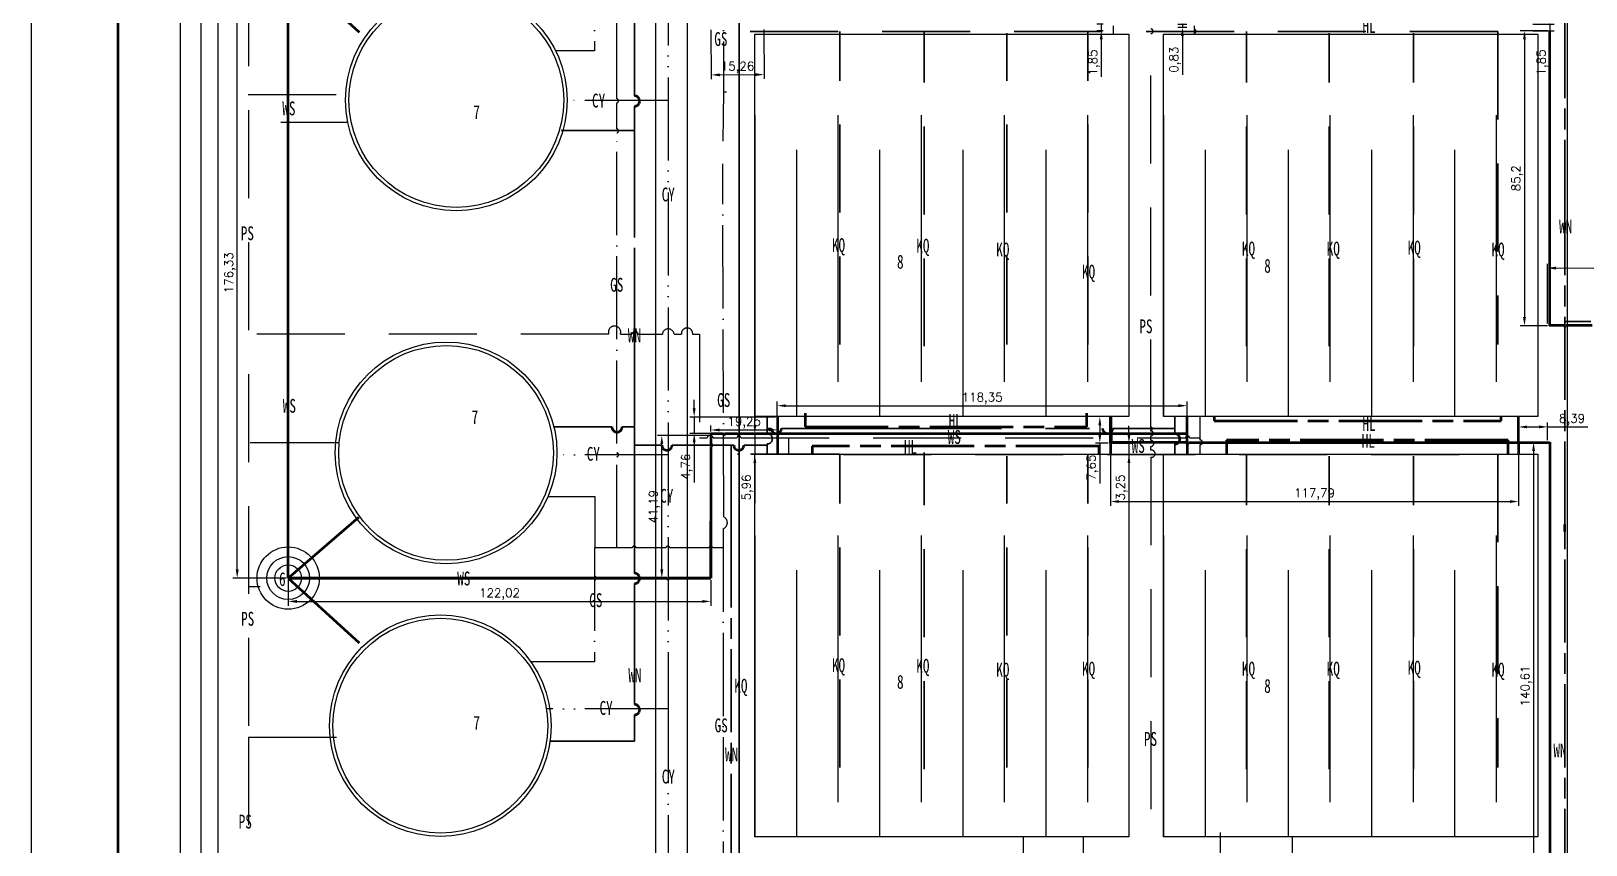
# Model space of a CAD drawing. Header units: millimetres. Extents: x 3398 to 10994, y -225 to 802.
# Drawn here: x 4839.2 to 5288, y 150.8 to 385.8 of the extents above; entities that cross this region are included whole.
import ezdxf

# ---------------------------------------------------------------- set-up
doc = ezdxf.new("R2010")
doc.units = ezdxf.units.MM
for name, pattern in [('ACAD_ISO02W100', [15, 12, -3]), ('ACAD_ISO04W100', [30, 24, -3, 0, -3]), ('ACAD_ISO05W100', [33, 24, -3, 0, -3, 0, -3]), ('ACAD_ISO08W100', [36, 24, -3, 6, -3]), ('CENTERX2', [101.6, 63.5, -12.7, 12.7, -12.7]), ('DASHEDX2', [38.1, 25.4, -12.7])]:
    doc.linetypes.add(name, pattern=pattern)
for name, color, linetype in [('厂区排水管线', 252, 'ACAD_ISO02W100'), ('厂区给水管', 150, 'ACAD_ISO04W100'), ('文字', 7, 'Continuous'), ('污水处理构筑物', 6, 'Continuous'), ('绿地', 3, 'Continuous'), ('辅助构筑物和建筑物', 1, 'Continuous')]:
    doc.layers.add(name, color=color, linetype=linetype)
for name, color, linetype, lineweight in [('污水管线', 5, 'Continuous', 50), ('污泥管线', 40, 'ACAD_ISO08W100', 50), ('消化液回流', 1, 'ACAD_ISO08W100', 50)]:
    doc.layers.add(name, color=color, linetype=linetype, lineweight=lineweight)
doc.styles.get("Standard").update_dxf_attribs({"font": 'txt', "bigfont": 'gbcbig.shx'})
doc.styles.add('长仿宋', font='simfang.ttf', dxfattribs={"width": 0.7, "height": 4})
doc.dimstyles.new('ISO-25', dxfattribs={"dimtxt": 2.5, "dimasz": 2.5, "dimexe": 1.25, "dimexo": 0.625, "dimtad": 1, "dimtxsty": 'Standard', "dimcen": 2.5, "dimadec": 0, "dimazin": 0, "dimtfac": 1, "dimtmove": 0, "dimatfit": 3, "dimfxl": 1, "dimarcsym": 0})

# ---------------------------------------------------------------- blocks, each defined once
blk = doc.blocks.new('*D16')
at = {"layer": 'Defpoints', "color": 0, "linetype": 'ByBlock', "lineweight": 50, "transparency": 16777216}
for p in [(4898.65, 404.19), (4913.37, 404.19), (4913.37, 227.86)]:
    blk.add_point(p, dxfattribs=at)
at = {"layer": '厂区排水管线', "color": 0, "linetype": 'ByBlock', "lineweight": -2, "transparency": 16777216}
for p, q in [((4912.74, 404.19), (4897.4, 404.19)), ((4898.65, 230.36), (4898.65, 401.69)), ((4912.74, 227.86), (4897.4, 227.86))]:
    blk.add_line(p, q, dxfattribs=at)
at = {"layer": '厂区排水管线', "color": 0, "linetype": 'ByBlock', "lineweight": 50, "transparency": 16777216}
for points in [[(4898.23, 401.69), (4899.07, 401.69), (4898.65, 404.19)], [(4898.23, 230.36), (4899.07, 230.36), (4898.65, 227.86)]]:
    blk.add_solid(points, dxfattribs=at)
at = {"layer": '厂区排水管线', "color": 0, "linetype": 'ByBlock', "transparency": 16777216, "insert": (4896.57, 316.02), "char_height": 2.5, "attachment_point": 5, "rotation": 90}
blk.add_mtext('176,33', dxfattribs=at)
blk = doc.blocks.new('*D17')
at = {"layer": 'Defpoints', "color": 0, "linetype": 'ByBlock', "transparency": 16777216}
for p in [(4913.37, 227.86), (5035.39, 227.86), (5035.39, 221.12)]:
    blk.add_point(p, dxfattribs=at)
at = {"layer": '厂区排水管线', "color": 0, "linetype": 'ByBlock', "lineweight": -2, "transparency": 16777216}
for p, q in [((4913.37, 227.23), (4913.37, 219.87)), ((5035.39, 227.23), (5035.39, 219.87)), ((4915.87, 221.12), (5032.89, 221.12))]:
    blk.add_line(p, q, dxfattribs=at)
at = {"layer": '厂区排水管线', "color": 0, "linetype": 'ByBlock', "transparency": 16777216}
for points in [[(4915.87, 221.54), (4915.87, 220.71), (4913.37, 221.12)], [(5032.89, 221.54), (5032.89, 220.71), (5035.39, 221.12)]]:
    blk.add_solid(points, dxfattribs=at)
at = {"layer": '厂区排水管线', "color": 0, "linetype": 'ByBlock', "transparency": 16777216, "insert": (4974.38, 223.21), "char_height": 2.5, "attachment_point": 5}
blk.add_mtext('122,02', dxfattribs=at)
blk = doc.blocks.new('*D19')
at = {"layer": 'Defpoints', "color": 0, "linetype": 'ByBlock', "transparency": 16777216}
for p in [(5149.22, 387.75), (5148.09, 385.9), (5149.22, 385.9)]:
    blk.add_point(p, dxfattribs=at)
at = {"layer": '厂区排水管线', "color": 0, "linetype": 'ByBlock', "lineweight": -2, "transparency": 16777216}
for p, q in [((5148.09, 390.25), (5148.09, 392.75)), ((5148.59, 387.75), (5146.84, 387.75)), ((5148.09, 387.75), (5148.09, 385.9)), ((5148.59, 385.9), (5146.84, 385.9)), ((5148.09, 383.4), (5148.09, 372.57))]:
    blk.add_line(p, q, dxfattribs=at)
at = {"layer": '厂区排水管线', "color": 0, "linetype": 'ByBlock', "transparency": 16777216}
for points in [[(5147.67, 390.25), (5148.51, 390.25), (5148.09, 387.75)], [(5147.67, 383.4), (5148.51, 383.4), (5148.09, 385.9)]]:
    blk.add_solid(points, dxfattribs=at)
at = {"layer": '厂区排水管线', "color": 0, "linetype": 'ByBlock', "transparency": 16777216, "insert": (5146.01, 376.73), "char_height": 2.5, "attachment_point": 5, "rotation": 90}
blk.add_mtext('1,85', dxfattribs=at)
blk = doc.blocks.new('*D20')
at = {"layer": 'Defpoints', "color": 0, "linetype": 'ByBlock', "transparency": 16777216}
for p in [(5169.51, 387.75), (5169.51, 386.92), (5171.52, 386.92)]:
    blk.add_point(p, dxfattribs=at)
at = {"layer": '厂区排水管线', "color": 0, "linetype": 'ByBlock', "lineweight": -2, "transparency": 16777216}
for p, q in [((5171.52, 390.25), (5171.52, 392.75)), ((5170.14, 387.75), (5172.77, 387.75)), ((5170.14, 386.92), (5172.77, 386.92)), ((5171.52, 387.75), (5171.52, 386.92)), ((5171.52, 384.42), (5171.52, 373.17))]:
    blk.add_line(p, q, dxfattribs=at)
at = {"layer": '厂区排水管线', "color": 0, "linetype": 'ByBlock', "transparency": 16777216}
for points in [[(5171.1, 390.25), (5171.93, 390.25), (5171.52, 387.75)], [(5171.1, 384.42), (5171.93, 384.42), (5171.52, 386.92)]]:
    blk.add_solid(points, dxfattribs=at)
at = {"layer": '厂区排水管线', "color": 0, "linetype": 'ByBlock', "transparency": 16777216, "insert": (5169.43, 377.54), "char_height": 2.5, "attachment_point": 5, "rotation": 90}
blk.add_mtext('0,83', dxfattribs=at)
blk = doc.blocks.new('*D22')
at = {"layer": 'Defpoints', "color": 0, "linetype": 'ByBlock', "transparency": 16777216}
for p in [(5272.05, 387.75), (5272.05, 385.9), (5277.55, 385.9)]:
    blk.add_point(p, dxfattribs=at)
at = {"layer": '厂区排水管线', "color": 0, "linetype": 'ByBlock', "lineweight": -2, "transparency": 16777216}
for p, q in [((5277.55, 390.25), (5277.55, 392.75)), ((5272.68, 387.75), (5278.8, 387.75)), ((5277.55, 387.75), (5277.55, 385.9)), ((5272.68, 385.9), (5278.8, 385.9)), ((5277.55, 383.4), (5277.55, 372.57))]:
    blk.add_line(p, q, dxfattribs=at)
at = {"layer": '厂区排水管线', "color": 0, "linetype": 'ByBlock', "transparency": 16777216}
for points in [[(5277.13, 390.25), (5277.96, 390.25), (5277.55, 387.75)], [(5277.13, 383.4), (5277.96, 383.4), (5277.55, 385.9)]]:
    blk.add_solid(points, dxfattribs=at)
at = {"layer": '厂区排水管线', "color": 0, "linetype": 'ByBlock', "transparency": 16777216, "insert": (5275.46, 376.73), "char_height": 2.5, "attachment_point": 5, "rotation": 90}
blk.add_mtext('1,85', dxfattribs=at)
blk = doc.blocks.new('*D23')
at = {"layer": 'Defpoints', "color": 0, "linetype": 'ByBlock', "transparency": 16777216}
for p in [(5277.55, 385.9), (5270.26, 300.7), (5277.55, 300.7)]:
    blk.add_point(p, dxfattribs=at)
at = {"layer": '厂区排水管线', "color": 0, "linetype": 'ByBlock', "lineweight": -2, "transparency": 16777216}
for p, q in [((5276.92, 385.9), (5269.01, 385.9)), ((5270.26, 383.4), (5270.26, 303.2)), ((5276.92, 300.7), (5269.01, 300.7))]:
    blk.add_line(p, q, dxfattribs=at)
at = {"layer": '厂区排水管线', "color": 0, "linetype": 'ByBlock', "transparency": 16777216}
for points in [[(5269.84, 383.4), (5270.67, 383.4), (5270.26, 385.9)], [(5269.84, 303.2), (5270.67, 303.2), (5270.26, 300.7)]]:
    blk.add_solid(points, dxfattribs=at)
at = {"layer": '厂区排水管线', "color": 0, "linetype": 'ByBlock', "transparency": 16777216, "insert": (5268.17, 343.3), "char_height": 2.5, "attachment_point": 5, "rotation": 90}
blk.add_mtext('85,2', dxfattribs=at)
blk = doc.blocks.new('*D42')
at = {"layer": 'Defpoints', "color": 0, "linetype": 'ByBlock', "transparency": 16777216}
for p in [(5388.44, 317.57), (5388.47, 300.92), (5276.92, 300.7)]:
    blk.add_point(p, dxfattribs=at)
at = {"layer": '厂区排水管线', "color": 0, "linetype": 'ByBlock', "lineweight": -2, "transparency": 16777216}
for p, q in [((5388.47, 301.54), (5388.43, 318.82)), ((5276.92, 301.33), (5276.89, 318.61)), ((5279.39, 317.36), (5385.94, 317.56))]:
    blk.add_line(p, q, dxfattribs=at)
at = {"layer": '厂区排水管线', "color": 0, "linetype": 'ByBlock', "transparency": 16777216}
for points in [[(5279.39, 317.78), (5279.39, 316.94), (5276.89, 317.36)], [(5385.94, 317.98), (5385.94, 317.15), (5388.44, 317.57)]]:
    blk.add_solid(points, dxfattribs=at)
at = {"layer": '厂区排水管线', "color": 0, "linetype": 'ByBlock', "transparency": 16777216, "insert": (5332.66, 319.55), "char_height": 2.5, "attachment_point": 5, "rotation": 0.1094}
blk.add_mtext('111,55', dxfattribs=at)
blk = doc.blocks.new('*D43')
at = {"layer": 'Defpoints', "color": 0, "linetype": 'ByBlock', "transparency": 16777216}
for p in [(5035.39, 269.58), (5054.64, 270.65), (5054.64, 269.6)]:
    blk.add_point(p, dxfattribs=at)
at = {"layer": '厂区排水管线', "color": 0, "linetype": 'ByBlock', "lineweight": -2, "transparency": 16777216}
for p, q in [((5035.39, 270.2), (5035.39, 271.87)), ((5037.89, 270.62), (5052.14, 270.64)), ((5054.64, 270.23), (5054.64, 271.9))]:
    blk.add_line(p, q, dxfattribs=at)
at = {"layer": '厂区排水管线', "color": 0, "linetype": 'ByBlock', "transparency": 16777216}
for points in [[(5037.89, 271.04), (5037.89, 270.21), (5035.39, 270.62)], [(5052.14, 271.06), (5052.14, 270.23), (5054.64, 270.65)]]:
    blk.add_solid(points, dxfattribs=at)
at = {"layer": '厂区排水管线', "color": 0, "linetype": 'ByBlock', "transparency": 16777216, "insert": (5045.01, 272.72), "char_height": 2.5, "attachment_point": 5, "rotation": 0.0744}
blk.add_mtext('19,25', dxfattribs=at)
blk = doc.blocks.new('*D44')
at = {"layer": 'Defpoints', "color": 0, "linetype": 'ByBlock', "transparency": 16777216}
for p in [(5172.87, 277.64), (5054.52, 269.58), (5172.87, 269.58)]:
    blk.add_point(p, dxfattribs=at)
at = {"layer": '厂区排水管线', "color": 0, "linetype": 'ByBlock', "lineweight": -2, "transparency": 16777216}
for p, q in [((5054.52, 270.2), (5054.52, 278.89)), ((5172.87, 270.2), (5172.87, 278.89)), ((5057.02, 277.64), (5170.37, 277.64))]:
    blk.add_line(p, q, dxfattribs=at)
at = {"layer": '厂区排水管线', "color": 0, "linetype": 'ByBlock', "transparency": 16777216}
for points in [[(5057.02, 278.05), (5057.02, 277.22), (5054.52, 277.64)], [(5170.37, 278.05), (5170.37, 277.22), (5172.87, 277.64)]]:
    blk.add_solid(points, dxfattribs=at)
at = {"layer": '厂区排水管线', "color": 0, "linetype": 'ByBlock', "transparency": 16777216, "insert": (5113.7, 279.72), "char_height": 2.5, "attachment_point": 5}
blk.add_mtext('118,35', dxfattribs=at)
blk = doc.blocks.new('*D45')
at = {"layer": 'Defpoints', "color": 0, "linetype": 'ByBlock', "transparency": 16777216}
for p in [(5021.22, 269.05), (5035.39, 269.05), (5035.39, 227.86)]:
    blk.add_point(p, dxfattribs=at)
at = {"layer": '厂区排水管线', "color": 0, "linetype": 'ByBlock', "lineweight": -2, "transparency": 16777216}
for p, q in [((5034.76, 269.05), (5019.97, 269.05)), ((5021.22, 230.36), (5021.22, 266.55)), ((5034.76, 227.86), (5019.97, 227.86))]:
    blk.add_line(p, q, dxfattribs=at)
at = {"layer": '厂区排水管线', "color": 0, "linetype": 'ByBlock', "transparency": 16777216}
for points in [[(5020.81, 266.55), (5021.64, 266.55), (5021.22, 269.05)], [(5020.81, 230.36), (5021.64, 230.36), (5021.22, 227.86)]]:
    blk.add_solid(points, dxfattribs=at)
at = {"layer": '厂区排水管线', "color": 0, "linetype": 'ByBlock', "transparency": 16777216, "insert": (5019.14, 248.46), "char_height": 2.5, "attachment_point": 5, "rotation": 90}
blk.add_mtext('41,19', dxfattribs=at)
blk = doc.blocks.new('*D47')
at = {"layer": 'Defpoints', "color": 0, "linetype": 'ByBlock', "transparency": 16777216}
for p in [(5277.55, 267.04), (5272.88, 126.42), (5277.55, 126.42)]:
    blk.add_point(p, dxfattribs=at)
at = {"layer": '厂区排水管线', "color": 0, "linetype": 'ByBlock', "lineweight": -2, "transparency": 16777216}
for p, q in [((5276.92, 267.04), (5271.63, 267.04)), ((5272.88, 264.54), (5272.88, 128.92)), ((5276.92, 126.42), (5271.63, 126.42))]:
    blk.add_line(p, q, dxfattribs=at)
at = {"layer": '厂区排水管线', "color": 0, "linetype": 'ByBlock', "transparency": 16777216}
for points in [[(5272.47, 264.54), (5273.3, 264.54), (5272.88, 267.04)], [(5272.47, 128.92), (5273.3, 128.92), (5272.88, 126.42)]]:
    blk.add_solid(points, dxfattribs=at)
at = {"layer": '厂区排水管线', "color": 0, "linetype": 'ByBlock', "transparency": 16777216, "insert": (5270.8, 196.73), "char_height": 2.5, "attachment_point": 5, "rotation": 90}
blk.add_mtext('140,61', dxfattribs=at)
blk = doc.blocks.new('*D48')
at = {"layer": 'Defpoints', "color": 0, "linetype": 'ByBlock', "transparency": 16777216}
for p in [(5035.39, 386.82), (5050.64, 386.92), (5050.73, 373.24)]:
    blk.add_point(p, dxfattribs=at)
at = {"layer": '厂区排水管线', "color": 0, "linetype": 'ByBlock', "lineweight": -2, "transparency": 16777216}
for p, q in [((5035.39, 386.2), (5035.48, 371.89)), ((5050.65, 386.29), (5050.74, 371.99)), ((5037.97, 373.16), (5048.23, 373.22))]:
    blk.add_line(p, q, dxfattribs=at)
at = {"layer": '厂区排水管线', "color": 0, "linetype": 'ByBlock', "transparency": 16777216}
for points in [[(5037.97, 373.57), (5037.98, 372.74), (5035.47, 373.14)], [(5048.23, 373.64), (5048.23, 372.8), (5050.73, 373.24)]]:
    blk.add_solid(points, dxfattribs=at)
at = {"layer": '厂区排水管线', "color": 0, "linetype": 'ByBlock', "transparency": 16777216, "insert": (5043.09, 375.27), "char_height": 2.5, "attachment_point": 5, "rotation": 0.3537}
blk.add_mtext('15,26', dxfattribs=at)
blk = doc.blocks.new('*D50')
at = {"layer": 'Defpoints', "color": 0, "linetype": 'ByBlock', "transparency": 16777216}
for p in [(5054.64, 274.36), (5030.57, 269.6), (5054.64, 269.6)]:
    blk.add_point(p, dxfattribs=at)
at = {"layer": '厂区排水管线', "color": 0, "linetype": 'ByBlock', "lineweight": -2, "transparency": 16777216}
for p, q in [((5030.57, 276.86), (5030.57, 279.36)), ((5054.02, 274.36), (5029.32, 274.36)), ((5030.57, 274.36), (5030.57, 269.6)), ((5054.02, 269.6), (5029.32, 269.6)), ((5030.57, 267.1), (5030.57, 255.44))]:
    blk.add_line(p, q, dxfattribs=at)
at = {"layer": '厂区排水管线', "color": 0, "linetype": 'ByBlock', "transparency": 16777216}
for points in [[(5030.15, 276.86), (5030.98, 276.86), (5030.57, 274.36)], [(5030.15, 267.1), (5030.98, 267.1), (5030.57, 269.6)]]:
    blk.add_solid(points, dxfattribs=at)
at = {"layer": '厂区排水管线', "color": 0, "linetype": 'ByBlock', "transparency": 16777216, "insert": (5028.48, 260.02), "char_height": 2.5, "attachment_point": 5, "rotation": 90}
blk.add_mtext('4,76', dxfattribs=at)
blk = doc.blocks.new('*D51')
at = {"layer": 'Defpoints', "color": 0, "linetype": 'ByBlock', "transparency": 16777216}
for p in [(5054.64, 269.58), (5048.08, 263.61), (5054.64, 263.61)]:
    blk.add_point(p, dxfattribs=at)
at = {"layer": '厂区排水管线', "color": 0, "linetype": 'ByBlock', "lineweight": -2, "transparency": 16777216}
for p, q in [((5048.08, 272.08), (5048.08, 274.58)), ((5054.02, 269.58), (5046.83, 269.58)), ((5048.08, 269.58), (5048.08, 263.61)), ((5054.02, 263.61), (5046.83, 263.61)), ((5048.08, 261.11), (5048.08, 249.45))]:
    blk.add_line(p, q, dxfattribs=at)
at = {"layer": '厂区排水管线', "color": 0, "linetype": 'ByBlock', "transparency": 16777216}
for points in [[(5047.66, 272.08), (5048.49, 272.08), (5048.08, 269.58)], [(5047.66, 261.11), (5048.49, 261.11), (5048.08, 263.61)]]:
    blk.add_solid(points, dxfattribs=at)
at = {"layer": '厂区排水管线', "color": 0, "linetype": 'ByBlock', "transparency": 16777216, "insert": (5045.99, 254.03), "char_height": 2.5, "attachment_point": 5, "rotation": 90}
blk.add_mtext('5,96', dxfattribs=at)
blk = doc.blocks.new('*D54')
at = {"layer": 'Defpoints', "color": 0, "linetype": 'ByBlock', "transparency": 16777216}
for p in [(5150.74, 274.48), (5147.67, 266.84), (5150.74, 266.84)]:
    blk.add_point(p, dxfattribs=at)
at = {"layer": '厂区排水管线', "color": 0, "linetype": 'ByBlock', "lineweight": -2, "transparency": 16777216}
for p, q in [((5150.11, 274.48), (5146.42, 274.48)), ((5147.67, 271.98), (5147.67, 269.34)), ((5150.11, 266.84), (5146.42, 266.84)), ((5147.67, 266.84), (5147.67, 255.17))]:
    blk.add_line(p, q, dxfattribs=at)
at = {"layer": '厂区排水管线', "color": 0, "linetype": 'ByBlock', "transparency": 16777216}
for points in [[(5147.26, 271.98), (5148.09, 271.98), (5147.67, 274.48)], [(5147.26, 269.34), (5148.09, 269.34), (5147.67, 266.84)]]:
    blk.add_solid(points, dxfattribs=at)
at = {"layer": '厂区排水管线', "color": 0, "linetype": 'ByBlock', "transparency": 16777216, "insert": (5145.59, 259.75), "char_height": 2.5, "attachment_point": 5, "rotation": 90}
blk.add_mtext('7,65', dxfattribs=at)
blk = doc.blocks.new('*D55')
at = {"layer": 'Defpoints', "color": 0, "linetype": 'ByBlock', "transparency": 16777216}
for p in [(5150.74, 266.84), (5150.74, 263.59), (5156.08, 263.59)]:
    blk.add_point(p, dxfattribs=at)
at = {"layer": '厂区排水管线', "color": 0, "linetype": 'ByBlock', "lineweight": -2, "transparency": 16777216}
for p, q in [((5156.08, 269.34), (5156.08, 271.84)), ((5151.36, 266.84), (5157.33, 266.84)), ((5156.08, 266.84), (5156.08, 263.59)), ((5151.36, 263.59), (5157.33, 263.59)), ((5156.08, 261.09), (5156.08, 249.42))]:
    blk.add_line(p, q, dxfattribs=at)
at = {"layer": '厂区排水管线', "color": 0, "linetype": 'ByBlock', "transparency": 16777216}
for points in [[(5155.66, 269.34), (5156.49, 269.34), (5156.08, 266.84)], [(5155.66, 261.09), (5156.49, 261.09), (5156.08, 263.59)]]:
    blk.add_solid(points, dxfattribs=at)
at = {"layer": '厂区排水管线', "color": 0, "linetype": 'ByBlock', "transparency": 16777216, "insert": (5153.99, 254.01), "char_height": 2.5, "attachment_point": 5, "rotation": 90}
blk.add_mtext('3,25', dxfattribs=at)
blk = doc.blocks.new('*D56')
at = {"layer": 'Defpoints', "color": 0, "linetype": 'ByBlock', "transparency": 16777216}
for p in [(5150.74, 266.84), (5268.53, 266.84), (5268.53, 249.97)]:
    blk.add_point(p, dxfattribs=at)
at = {"layer": '厂区排水管线', "color": 0, "linetype": 'ByBlock', "lineweight": -2, "transparency": 16777216}
for p, q in [((5150.74, 266.21), (5150.74, 248.72)), ((5268.53, 266.21), (5268.53, 248.72)), ((5153.24, 249.97), (5266.03, 249.97))]:
    blk.add_line(p, q, dxfattribs=at)
at = {"layer": '厂区排水管线', "color": 0, "linetype": 'ByBlock', "transparency": 16777216}
for points in [[(5153.24, 250.38), (5153.24, 249.55), (5150.74, 249.97)], [(5266.03, 250.38), (5266.03, 249.55), (5268.53, 249.97)]]:
    blk.add_solid(points, dxfattribs=at)
at = {"layer": '厂区排水管线', "color": 0, "linetype": 'ByBlock', "transparency": 16777216, "insert": (5209.63, 252.05), "char_height": 2.5, "attachment_point": 5}
blk.add_mtext('117,79', dxfattribs=at)
blk = doc.blocks.new('*D57')
at = {"layer": 'Defpoints', "color": 0, "linetype": 'ByBlock', "transparency": 16777216}
for p in [(5276.92, 271.51), (5268.53, 267.04), (5276.92, 267.04)]:
    blk.add_point(p, dxfattribs=at)
at = {"layer": '厂区排水管线', "color": 0, "linetype": 'ByBlock', "lineweight": -2, "transparency": 16777216}
for p, q in [((5268.53, 267.66), (5268.53, 272.76)), ((5271.03, 271.51), (5274.42, 271.51)), ((5276.92, 267.66), (5276.92, 272.76)), ((5276.92, 271.51), (5288.59, 271.51))]:
    blk.add_line(p, q, dxfattribs=at)
at = {"layer": '厂区排水管线', "color": 0, "linetype": 'ByBlock', "transparency": 16777216}
for points in [[(5271.03, 271.93), (5271.03, 271.09), (5268.53, 271.51)], [(5274.42, 271.93), (5274.42, 271.09), (5276.92, 271.51)]]:
    blk.add_solid(points, dxfattribs=at)
at = {"layer": '厂区排水管线', "color": 0, "linetype": 'ByBlock', "transparency": 16777216, "insert": (5284, 273.59), "char_height": 2.5, "attachment_point": 5}
blk.add_mtext('8,39', dxfattribs=at)

msp = doc.modelspace()

# ---------------------------------------------------------------- linework, layer by layer
at = {"lineweight": -3}
msp.add_line((4839.151, 608.053), (4839.151, 14.053), dxfattribs=at)
at = {"lineweight": 50}
msp.add_line((4864.151, 598.053), (4864.151, 24.053), dxfattribs=at)
at = {"layer": '厂区排水管线', "linetype": 'DASHEDX2'}
for p, q in [((4901.888, 553.467), (4901.888, 181.923)), ((5151.562, 387.293), (5151.562, 384.883)), ((5174.874, 387.293), (5174.874, 384.883)), ((5162.348, 271.363), (5162.348, 385.039)), ((4901.84, 367.526), (4931.041, 367.526)), ((4911.26, 359.447), (4930.555, 359.447)), ((5005.894, 298.275), (4902.166, 298.275)), ((5009.268, 298.275), (5012.532, 298.275)), ((5014.464, 298.275), (5021.383, 298.275)), ((5024.757, 298.275), (5026.882, 298.275)), ((5030.131, 298.275), (5032.09, 298.275)), ((5032.09, 298.275), (5032.09, 268.352)), ((5176.656, 267.698), (5176.643, 274.483)), ((5162.348, 270.324), (5162.348, 270.644)), ((4902.416, 266.995), (4931.949, 266.995)), ((5032.09, 268.352), (5034.31, 268.352)), ((5036.041, 268.352), (5042.869, 268.352)), ((5044.138, 268.352), (5172.399, 268.352)), ((5057.768, 268.421), (5057.768, 263.546)), ((5162.348, 267.635), (5162.348, 268.951)), ((5162.348, 264.775), (5162.348, 265.862)), ((5173.598, 268.352), (5176.643, 268.352)), ((5176.656, 263.588), (5176.656, 266.424)), ((5162.348, 262.773), (5162.348, 130.876)), ((4901.977, 225.412), (4905.241, 225.412)), ((4901.888, 181.923), (4929.381, 181.923)), ((4901.888, 181.923), (4901.888, 130.876))]:
    msp.add_line(p, q, dxfattribs=at)
at = {"layer": '厂区排水管线', "color": 0, "linetype": 'ACAD_ISO05W100', "lineweight": -3}
for p, q in [((5023.073, 505.228), (5023.073, 192.727)), ((5023.027, 192.648), (5023.027, 141.892)), ((5125.68, 141.892), (5125.68, 153.369)), ((5203.307, 141.892), (5203.307, 153.369))]:
    msp.add_line(p, q, dxfattribs=at)
at = {"layer": '厂区排水管线', "color": 3, "linetype": 'ByBlock'}
for p, q in [((4893.113, 143.843), (4893.113, 499.503)), ((5019.53, 143.352), (5019.53, 497.424)), ((5028.646, 142.152), (5028.646, 479.542)), ((5282.662, 136.58), (5282.662, 476.745))]:
    msp.add_line(p, q, dxfattribs=at)
at = {"layer": '厂区排水管线', "color": 30, "linetype": 'ByBlock', "lineweight": 30}
msp.add_line((5043.531, 498.145), (5043.531, 125.446), dxfattribs=at)
at = {"layer": '厂区排水管线', "color": 5, "linetype": 'ByBlock', "lineweight": 50}
for p, q in [((4913.367, 227.858), (4913.367, 468.098)), ((5277.546, 300.704), (5277.546, 385.901)), ((5277.405, 300.917), (5281.585, 300.917)), ((5282.262, 300.917), (5289.813, 300.917)), ((5150.739, 266.973), (5150.739, 274.483)), ((5172.899, 270.542), (5172.899, 274.483)), ((5268.528, 267.036), (5268.528, 274.483)), ((5035.389, 269.579), (5035.389, 266.572)), ((5054.642, 270.266), (5054.642, 269.579)), ((5054.642, 269.579), (5054.642, 263.59)), ((5172.899, 267.014), (5172.899, 270.542)), ((5035.389, 265.895), (5035.389, 227.858)), ((5172.661, 267.014), (5150.739, 266.973)), ((5150.739, 266.838), (5150.739, 266.973)), ((5150.739, 266.838), (5150.739, 263.588)), ((5172.899, 267.014), (5172.899, 263.588)), ((5173.338, 267.014), (5183.911, 267.036)), ((5184.588, 267.036), (5246.287, 267.036)), ((5246.287, 267.036), (5265.199, 267.036)), ((5265.876, 267.036), (5277.546, 267.036)), ((5268.528, 267.036), (5268.528, 263.59)), ((5277.546, 267.128), (5277.546, 267.036)), ((5277.546, 267.128), (5277.546, 126.425)), ((5035.389, 227.858), (5035.389, 244.283)), ((5022.69, 227.858), (4913.367, 227.858)), ((5035.389, 227.858), (5023.368, 227.858))]:
    msp.add_line(p, q, dxfattribs=at)
at = {"layer": '厂区排水管线', "color": 40, "linetype": 'CENTERX2', "lineweight": 30}
for p, q in [((5013.357, 367.076), (5013.357, 439.785)), ((5013.357, 229.25), (5013.357, 364.096)), ((4993.787, 271.499), (4990.039, 271.499)), ((5006.808, 271.499), (4993.787, 271.499)), ((4993.787, 271.499), (4993.787, 271.499)), ((5009.788, 271.499), (5013.357, 271.499)), ((5052.789, 271.049), (5051.631, 271.049)), ((5055.768, 271.049), (5148.452, 271.069)), ((5151.432, 271.069), (5169.304, 271.049)), ((5021.225, 266.269), (5013.357, 266.269)), ((5024.204, 266.269), (5041.985, 266.269)), ((5044.964, 266.269), (5051.631, 266.269)), ((5013.357, 191.347), (5013.357, 226.271)), ((5013.357, 180.776), (5013.357, 188.368)), ((4995.616, 180.776), (4988.984, 180.776))]:
    msp.add_line(p, q, dxfattribs=at)
at = {"layer": '厂区排水管线', "color": 5, "linetype": 'ACAD_ISO04W100', "lineweight": -3}
for p, q in [((5001.818, 412.935), (5001.818, 380.044)), ((5001.818, 380.044), (4997.578, 380.044)), ((5001.945, 251.276), (4996.416, 251.276)), ((5001.945, 236.635), (5001.945, 251.276)), ((5038.955, 242.116), (5038.955, 142.271)), ((5001.818, 236.608), (5001.818, 203.716)), ((5012.681, 236.608), (5001.818, 236.608)), ((5022.371, 236.608), (5013.81, 236.608)), ((5034.804, 236.608), (5023.501, 236.608)), ((5038.955, 236.608), (5035.933, 236.608)), ((5001.818, 203.716), (4997.578, 203.716))]:
    msp.add_line(p, q, dxfattribs=at)
at = {"layer": '厂区排水管线', "color": 5, "linetype": 'ACAD_ISO04W100'}
for p, q in [((5008.26, 366.22), (5008.26, 411.78)), ((5038.991, 412.929), (5038.991, 368.223)), ((5001.818, 380.044), (4990.595, 380.044)), ((5038.991, 368.223), (5038.833, 353.975)), ((5038.991, 368.223), (5039.899, 368.223)), ((5008.26, 357.547), (5008.26, 365.091)), ((5008.26, 236.599), (5008.26, 356.418)), ((5039.135, 245.518), (5038.833, 347.469)), ((5001.945, 251.276), (4988.307, 251.276)), ((5001.818, 203.716), (4983.425, 203.716))]:
    msp.add_line(p, q, dxfattribs=at)
at = {"layer": '厂区排水管线', "color": 40, "linetype": 'ACAD_ISO08W100', "lineweight": 30}
for p, q in [((5281.926, 330.411), (5281.926, 397.685)), ((5005.061, 357.103), (4992.178, 357.103)), ((5013.357, 350.224), (5013.357, 271.499)), ((5289.46, 301.947), (5281.926, 301.942)), ((5051.631, 271.049), (5051.631, 274.489)), ((5169.304, 271.049), (5169.304, 274.489)), ((5051.631, 271.049), (5051.631, 269.559)), ((5169.304, 271.049), (5169.304, 269.559)), ((5041.289, 243.327), (5041.291, 266.269)), ((5051.631, 266.58), (5051.631, 263.555)), ((5169.304, 266.58), (5169.304, 263.759)), ((5041.289, 243.327), (5041.279, 138.861)), ((5005.061, 180.776), (4988.965, 180.776))]:
    msp.add_line(p, q, dxfattribs=at)
at = {"layer": '厂区排水管线', "color": 6, "linetype": 'ByBlock'}
for p, q in [((5043.511, 275.609), (5043.511, 386.009)), ((5048.077, 274.483), (5048.077, 384.883)), ((5048.077, 384.883), (5156.077, 384.883)), ((5156.077, 384.883), (5156.077, 361.483)), ((5166.077, 274.483), (5166.077, 384.883)), ((5166.077, 384.883), (5274.077, 384.883)), ((5274.077, 384.883), (5274.077, 361.483)), ((5048.077, 153.19), (5048.077, 263.59)), ((5048.077, 263.59), (5156.077, 263.59)), ((5156.077, 263.59), (5156.077, 240.19)), ((5166.077, 153.19), (5166.077, 263.59)), ((5166.077, 263.59), (5274.077, 263.59)), ((5274.077, 263.59), (5274.077, 240.19))]:
    msp.add_line(p, q, dxfattribs=at)
at = {"layer": '厂区排水管线', "color": 30, "linetype": 'DASHEDX2', "lineweight": 30}
for p, q in [((5262.603, 385.679), (5043.531, 385.679)), ((5072.632, 295.276), (5072.632, 385.679)), ((5097, 294.779), (5097, 385.679)), ((5120.871, 295.276), (5120.871, 385.183)), ((5144.244, 295.276), (5144.244, 385.679)), ((5189.996, 294.779), (5189.996, 385.679)), ((5213.867, 294.779), (5213.867, 385.183)), ((5238.235, 294.779), (5238.235, 385.183)), ((5262.603, 385.679), (5262.603, 295.276)), ((5043.033, 263.614), (5043.511, 263.614)), ((5072.549, 263.614), (5043.511, 263.614)), ((5072.632, 173.185), (5072.632, 263.588)), ((5073.627, 263.588), (5262.603, 263.588)), ((5097, 172.688), (5097, 264.085)), ((5120.871, 173.185), (5120.871, 263.091)), ((5144.244, 173.185), (5144.244, 263.588)), ((5189.996, 172.688), (5189.996, 263.588)), ((5213.867, 172.688), (5213.867, 263.091)), ((5238.235, 172.688), (5238.235, 263.091)), ((5262.603, 263.588), (5262.603, 173.185))]:
    msp.add_line(p, q, dxfattribs=at)
at = {"layer": '厂区排水管线', "color": 0, "linetype": 'ACAD_ISO05W100'}
for p, q in [((5022.962, 365.723), (4993.481, 365.723)), ((5023.044, 263.441), (4990.376, 263.441)), ((5022.977, 190.081), (4988.059, 190.081))]:
    msp.add_line(p, q, dxfattribs=at)
at = {"layer": '厂区排水管线', "linetype": 'DASHEDX2', "lineweight": -3}
for p, q in [((4911.26, 359.447), (4923.722, 359.447)), ((5142.911, 146.183), (5142.911, 153.276)), ((5182.533, 145.809), (5182.533, 154.396))]:
    msp.add_line(p, q, dxfattribs=at)
at = {"layer": '厂区排水管线', "color": 3, "linetype": 'ByBlock', "lineweight": 30}
msp.add_line((5281.926, 328.324), (5281.926, 328.324), dxfattribs=at)
at = {"layer": '厂区排水管线', "color": 30, "linetype": 'ACAD_ISO08W100', "lineweight": 50}
for p, q in [((5096.077, 284.483), (5096.077, 284.483)), ((5096.077, 268.806), (5096.077, 268.806)), ((5096.077, 163.19), (5096.077, 163.19))]:
    msp.add_line(p, q, dxfattribs=at)
at = {"layer": '厂区排水管线', "linetype": 'ByBlock'}
for p, q in [((5151.156, 269.907), (5151.156, 274.483)), ((5151.156, 269.183), (5151.156, 266.974))]:
    msp.add_line(p, q, dxfattribs=at)
at = {"layer": '厂区排水管线', "color": 1, "linetype": 'ACAD_ISO08W100', "lineweight": 30}
for p, q in [((4988.965, 180.776), (4991.224, 180.776)), ((4991.224, 180.776), (4995.616, 180.776))]:
    msp.add_line(p, q, dxfattribs=at)
at = {"layer": '厂区排水管线', "color": 6, "linetype": 'ByBlock'}
for centre, radius in [((4961.902, 365.875), 32), ((4961.902, 365.875), 31), ((4958.951, 264.013), 32), ((4958.951, 264.013), 31), ((4957.297, 185.241), 32), ((4957.297, 185.241), 31)]:
    msp.add_circle(centre, radius, dxfattribs=at)
at = {"layer": '厂区排水管线', "linetype": 'DASHEDX2'}
for centre, radius, start, end in [((5162.359, 385.728), 0.689, 269.1268, 90.8732), ((5174.953, 385.761), 0.508, 261.13876, 98.86124), ((5007.581, 298.857), 1.785, 340.9461, 199.0539), ((5013.498, 298.022), 0.999, 14.67819, 165.32181), ((5023.07, 298.126), 1.694, 5.04869, 174.95131), ((5028.507, 298.442), 1.633, 354.12849, 185.87151), ((5151.058, 269.545), 0.375, 285.13701, 74.86299), ((5162.477, 271.004), 0.382, 250.23004, 109.76996), ((5162.411, 269.638), 0.689, 264.73081, 95.26919), ((5035.176, 268.2), 0.878, 9.96495, 170.03505), ((5043.504, 268.126), 0.674, 19.65154, 160.34846), ((5162.355, 266.749), 0.887, 269.56163, 90.43837), ((5172.999, 268.308), 0.601, 4.28034, 175.71966), ((5176.673, 267.061), 0.637, 267.24843, 92.75157), ((5162.599, 263.774), 1.032, 255.9461, 104.0539)]:
    msp.add_arc(centre, radius, start, end, dxfattribs=at)
at = {"layer": '厂区排水管线', "color": 5, "linetype": 'ACAD_ISO04W100', "lineweight": -3}
for centre, start, end in [((5008.152, 365.656), 280.74435, 79.25565), ((5008.152, 356.982), 280.74435, 79.25565), ((5038.499, 269.91), 10.74435, 11.42715), ((5008.152, 263.469), 280.74435, 79.25565), ((5013.245, 236.501), 10.74435, 169.25565), ((5022.936, 236.501), 10.74435, 169.25565), ((5035.369, 236.501), 10.74435, 169.25565), ((5001.711, 227.855), 280.74435, 79.25565)]:
    msp.add_arc(centre, 0.575, start, end, dxfattribs=at)
at = {"layer": '厂区给水管'}
msp.add_arc((5038.265, 243.855), 1.878, 291.64691, 62.38385, dxfattribs=at)
at = {"layer": '污水处理构筑物', "lineweight": -3}
for p, q in [((5043.511, 362.609), (5043.511, 275.609)), ((5048.077, 361.483), (5048.077, 274.483)), ((5072.077, 361.483), (5072.077, 284.483)), ((5096.077, 361.483), (5096.077, 284.483)), ((5120.077, 361.483), (5120.077, 284.483)), ((5144.077, 361.483), (5144.077, 284.483)), ((5156.077, 361.483), (5156.077, 274.483)), ((5166.077, 361.483), (5166.077, 274.483)), ((5190.077, 361.483), (5190.077, 284.483)), ((5214.077, 361.483), (5214.077, 284.483)), ((5238.077, 361.483), (5238.077, 284.483)), ((5262.077, 361.483), (5262.077, 284.483)), ((5274.077, 361.483), (5274.077, 274.483)), ((5060.077, 351.483), (5060.077, 274.483)), ((5084.077, 351.483), (5084.077, 274.483)), ((5108.077, 351.483), (5108.077, 274.483)), ((5132.077, 351.483), (5132.077, 274.483)), ((5178.077, 351.483), (5178.077, 274.483)), ((5202.077, 351.483), (5202.077, 274.483)), ((5226.077, 351.483), (5226.077, 274.483)), ((5250.077, 351.483), (5250.077, 274.483)), ((5156.077, 274.483), (5048.077, 274.483)), ((5274.077, 274.483), (5166.077, 274.483)), ((5048.077, 240.19), (5048.077, 153.19)), ((5072.077, 240.19), (5072.077, 163.19)), ((5096.077, 240.19), (5096.077, 163.19)), ((5120.077, 240.19), (5120.077, 163.19)), ((5144.077, 240.19), (5144.077, 163.19)), ((5156.077, 240.19), (5156.077, 153.19)), ((5166.077, 240.19), (5166.077, 153.19)), ((5190.077, 240.19), (5190.077, 163.19)), ((5214.077, 240.19), (5214.077, 163.19)), ((5238.077, 240.19), (5238.077, 163.19)), ((5262.077, 240.19), (5262.077, 163.19)), ((5274.077, 240.19), (5274.077, 153.19)), ((5060.077, 230.19), (5060.077, 153.19)), ((5084.077, 230.19), (5084.077, 153.19)), ((5108.077, 230.19), (5108.077, 153.19)), ((5132.077, 230.19), (5132.077, 153.19)), ((5178.077, 230.19), (5178.077, 153.19)), ((5202.077, 230.19), (5202.077, 153.19)), ((5226.077, 230.19), (5226.077, 153.19)), ((5250.077, 230.19), (5250.077, 153.19)), ((5156.077, 153.19), (5048.077, 153.19)), ((5274.077, 153.19), (5166.077, 153.19))]:
    msp.add_line(p, q, dxfattribs=at)
at = {"layer": '污水处理构筑物'}
for radius in [8.998, 6.189, 3.835]:
    msp.add_circle((4913.367, 227.858), radius, dxfattribs=at)
at = {"layer": '污水管线'}
for p, q in [((4913.367, 404.185), (4933.81, 385.493)), ((5054.642, 274.359), (5054.642, 270.266)), ((5035.389, 269.579), (5038.811, 269.579)), ((5039.488, 269.579), (5043.099, 269.579)), ((5043.776, 269.579), (5150.468, 269.579)), ((5151.145, 269.579), (5172.873, 269.579)), ((4913.367, 227.858), (4933.752, 245.404)), ((4913.367, 227.858), (4933.81, 209.166)), ((4913.367, 227.858), (5022.69, 227.858)), ((5023.368, 227.858), (5035.389, 227.858))]:
    msp.add_line(p, q, dxfattribs=at)
for centre, start, end in [((5281.923, 300.917), 180, 0), ((5039.149, 269.579), 180, 0), ((5043.437, 269.579), 180, 0), ((5150.806, 269.579), 180, 0), ((5035.389, 266.233), 270, 90), ((5172.999, 267.014), 180, 0), ((5184.249, 267.036), 180, 0), ((5265.538, 267.036), 180, 0), ((5023.029, 227.858), 180, 0)]:
    msp.add_arc(centre, 0.339, start, end, dxfattribs=at)
at = {"layer": '污泥管线', "lineweight": 30}
for p, q in [((5005.061, 357.103), (5013.357, 357.103)), ((5281.926, 243.297), (5281.926, 328.324)), ((5013.357, 229.25), (5013.357, 271.499)), ((5281.926, 137.214), (5281.926, 241.354)), ((5005.061, 180.776), (5013.357, 180.776))]:
    msp.add_line(p, q, dxfattribs=at)
at = {"layer": '污泥管线'}
for p, q in [((5281.926, 328.324), (5281.926, 330.411)), ((5281.926, 241.354), (5281.926, 243.297))]:
    msp.add_line(p, q, dxfattribs=at)
for centre, start, end in [((5013.357, 365.586), 270, 90), ((5008.298, 271.499), 180, 0), ((5054.279, 271.049), 180, 0), ((5149.942, 271.069), 180, 0), ((5169.304, 268.089), 270, 90), ((5022.714, 266.269), 180, 0), ((5043.475, 266.269), 180, 0), ((5013.357, 227.761), 270, 90), ((5013.357, 189.857), 270, 90)]:
    msp.add_arc(centre, 1.49, start, end, dxfattribs=at)
at = {"layer": '污泥管线', "lineweight": 30}
for centre in [(5051.631, 268.069), (5169.304, 268.069)]:
    msp.add_arc(centre, 1.49, 270, 90, dxfattribs=at)
at = {"layer": '消化液回流'}
for p, q in [((5062.605, 275.46), (5062.605, 271.553)), ((5143.894, 271.553), (5143.894, 275.46)), ((5180.701, 274.483), (5180.701, 273.235)), ((5263.495, 273.235), (5263.495, 274.483)), ((5062.605, 271.553), (5143.894, 271.553)), ((5180.701, 273.235), (5263.495, 273.235)), ((5147.442, 265.985), (5064.648, 265.985)), ((5064.648, 265.985), (5064.648, 263.759)), ((5147.442, 263.759), (5147.442, 265.985)), ((5265.538, 267.666), (5184.249, 267.666)), ((5184.249, 267.666), (5184.249, 263.759)), ((5265.538, 263.759), (5265.538, 267.666))]:
    msp.add_line(p, q, dxfattribs=at)
at = {"layer": '绿地', "color": 3, "lineweight": -3}
msp.add_line((4882.292, 33.292), (4882.292, 525.201), dxfattribs=at)
at = {"layer": '绿地', "lineweight": -3}
msp.add_line((4888.292, 39.292), (4888.292, 519.201), dxfattribs=at)

# ---------------------------------------------------------------- texts
at = {"char_height": 4, "attachment_point": 5, "style": '长仿宋'}
for s, insert, width in [('7', (4967.757, 362.382), 30.85935), ('7', (4967.265, 274.345), 49.01714), ('6', (4911.679, 227.537), 2.64706), ('7', (4967.757, 186.054), 30.85935)]:
    msp.add_mtext(s, dxfattribs=dict(at, insert=insert, width=width))
at = {"layer": '厂区排水管线', "color": 0, "linetype": 'ACAD_ISO05W100', "lineweight": -3, "char_height": 4, "attachment_point": 1, "style": '长仿宋'}
for s, width, insert in [('GS', 8.20997, (5036.368, 385.49)), ('WS', 9.93717, (4911.665, 365.468)), ('CY', 4.73969, (5021.177, 340.628)), ('WS', 9.93717, (4911.808, 279.584)), ('WS', 9.93717, (5103.755, 270.605)), ('CY', 6.09141, (5020.755, 253.618)), ('WS', 9.93717, (4962.158, 229.744)), ('GS', 8.20997, (5000.277, 223.486)), ('CY', 6.57664, (5021.199, 172.551))]:
    msp.add_mtext_dynamic_manual_height_columns(s, width=width, gutter_width=20, heights=[0], dxfattribs=dict(at, insert=insert))
at = {"layer": '文字', "char_height": 4, "width": 10.77679, "attachment_point": 1, "style": '长仿宋'}
for s, insert in [('CY', (5001.075, 367.728)), ('PS', (4899.673, 329.414)), ('WN', (5280.232, 331.381)), ('KQ', (5070.33, 325.995)), ('KQ', (5094.677, 325.828)), ('KQ', (5117.762, 324.717)), ('KQ', (5188.681, 324.995)), ('KQ', (5213.155, 324.995)), ('KQ', (5236.517, 325.273)), ('KQ', (5260.712, 324.717)), ('GS', (5006.327, 314.54)), ('\\PKQ', (5142.513, 324.995)), ('PS', (5159.077, 302.548)), ('WN', (5011.414, 299.93)), ('GS', (5037.207, 281.26)), ('CY', (4999.549, 265.732)), ('WS', (5156.854, 268.005)), ('PS', (4899.761, 218.111)), ('KQ', (5070.33, 204.702)), ('KQ', (5094.677, 204.535)), ('KQ', (5117.762, 203.424)), ('KQ', (5142.513, 203.701)), ('KQ', (5188.681, 203.701)), ('KQ', (5213.155, 203.701)), ('KQ', (5236.517, 203.98)), ('KQ', (5260.712, 203.424)), ('WN', (5011.556, 201.808)), ('KQ', (5042.153, 198.774)), ('CY', (5003.234, 192.369)), ('GS', (5036.46, 187.336)), ('PS', (5160.401, 183.416)), ('WN', (5278.603, 180.099)), ('WN', (5039.46, 178.912)), ('PS', (4899.068, 159.551))]:
    msp.add_mtext(s, dxfattribs=dict(at, insert=insert))
at = {"layer": '消化液回流', "char_height": 4, "width": 7.51245, "attachment_point": 5, "style": '长仿宋'}
for insert in [(5225.371, 387.264), (5105.914, 273.276), (5225.371, 272.346), (5225.168, 267.507), (5093.013, 265.745)]:
    msp.add_mtext('HL', dxfattribs=dict(at, insert=insert))
at = {"layer": '辅助构筑物和建筑物', "char_height": 4, "width": 12, "attachment_point": 5, "style": '长仿宋'}
for insert in [(5090.077, 319.16), (5196.077, 317.983), (5090.077, 197.866), (5196.077, 196.69)]:
    msp.add_mtext('{\\C7;8}', dxfattribs=dict(at, insert=insert))

# ---------------------------------------------------------------- dimensions: what is measured, and where the dimension line sits
at = {"layer": '厂区排水管线', "color": 5, "linetype": 'ByBlock'}
for p1, p2, distance, picture, middle in [((4913.367, 227.858), (4913.367, 404.185), 14.719, '*D16', (4896.565, 316.021)), ((5149.217, 387.747), (5149.217, 385.901), -1.126, '*D19', (5146.008, 376.734)), ((5169.512, 387.747), (5169.512, 386.917), 2.005, '*D20', (5169.434, 377.542)), ((5272.051, 387.747), (5272.051, 385.901), 5.495, '*D22', (5275.462, 376.734)), ((5035.389, 386.823), (5050.645, 386.917), -13.681, '*D48', (5043.088, 375.273)), ((5277.546, 385.901), (5277.546, 300.704), -7.289, '*D23', (5268.173, 343.303)), ((5276.921, 300.704), (5388.469, 300.917), 16.652, '*D42', (5332.659, 319.546)), ((5054.64153, 274.35903), (5054.64153, 269.60398), -24.07414, '*D50', (5028.48406, 260.02064)), ((5054.521, 269.579), (5172.873, 269.579), 8.058, '*D44', (5113.697, 279.72)), ((5035.389, 269.579), (5054.642, 269.604), 1.042, '*D43', (5045.011, 272.717)), ((5054.6415, 269.579), (5054.6415, 263.6143), -6.5646, '*D51', (5045.9936, 254.031)), ((5150.7394, 274.4832), (5150.7394, 266.8376), -3.0656, '*D54', (5145.5905, 259.7543)), ((5268.528, 267.036), (5276.921, 267.036), 4.473, '*D57', (5284.004, 273.592)), ((5150.739, 266.838), (5150.739, 263.59), 5.338, '*D55', (5153.994, 254.007)), ((5035.389, 227.858), (5035.389, 269.052), 14.164, '*D45', (5019.142, 248.455)), ((5150.739, 266.838), (5268.528, 266.838), -16.87, '*D56', (5209.634, 252.051)), ((5277.546, 267.036), (5277.546, 126.425), -4.663, '*D47', (5270.8, 196.73)), ((4913.367, 227.858), (5035.389, 227.858), -6.734, '*D17', (4974.378, 223.207))]:
    dim = msp.add_aligned_dim(p1=p1, p2=p2, distance=distance, dimstyle='ISO-25', dxfattribs=at)
    dim.commit()
    dim.dimension.update_dxf_attribs({"geometry": picture, "text_midpoint": middle})

doc.saveas('drawing.dxf')
